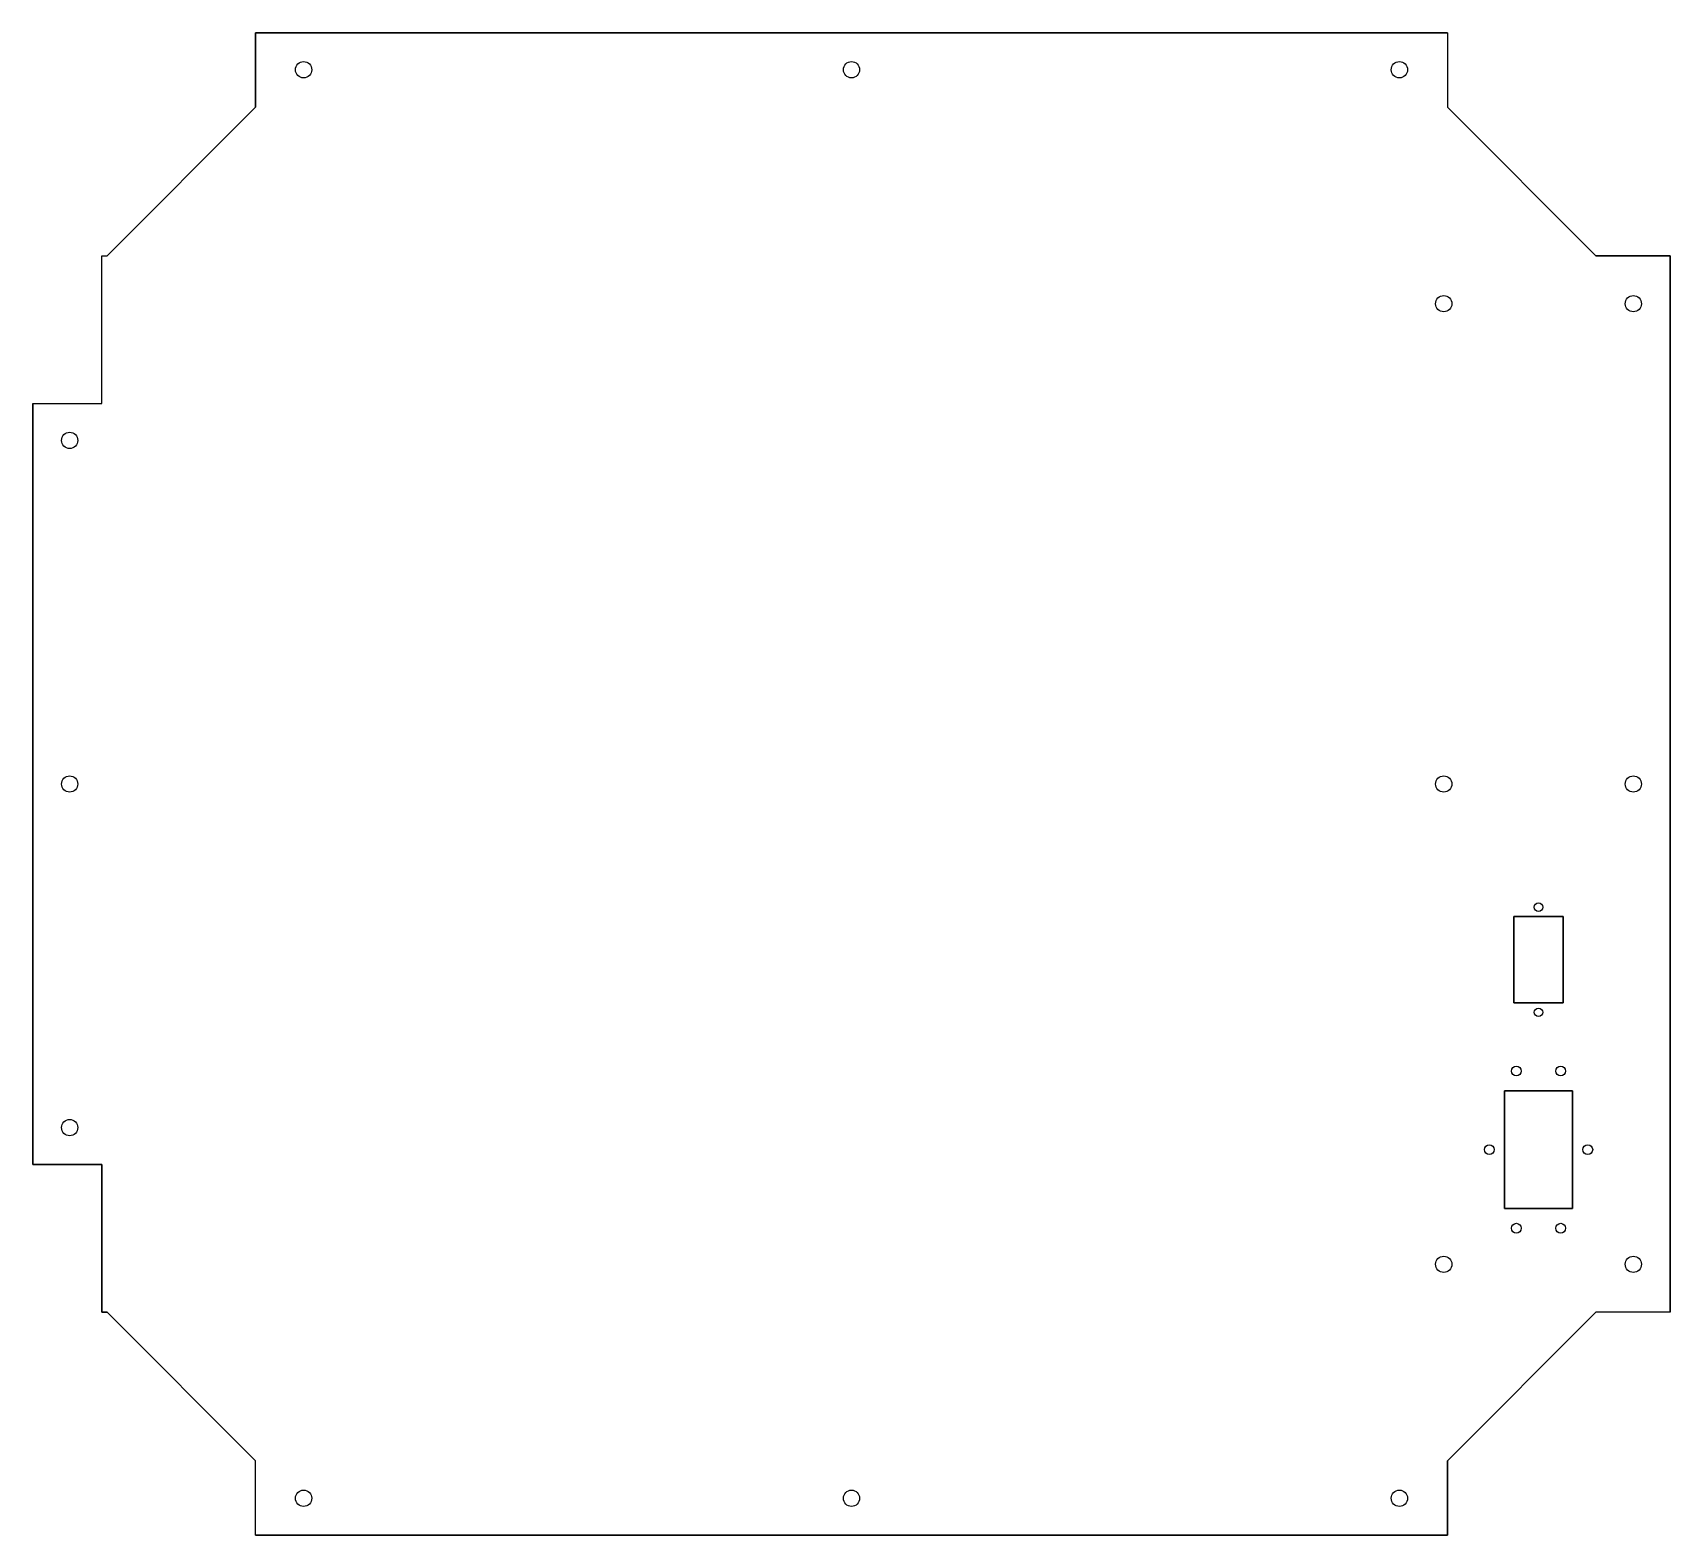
# Model space of a CAD drawing. Extents: x -332 to 332, y -305 to 305.
import ezdxf

# ---------------------------------------------------------------- set-up
doc = ezdxf.new("R2010")
doc.units = 0
doc.layers.add('Body', color=7, linetype='CONTINUOUS')

msp = doc.modelspace()

# ---------------------------------------------------------------- linework, layer by layer
at = {"layer": 'Body'}
for p, q in [((-242, 305), (-242, 274.797)), ((242, 305), (-242, 305)), ((-242, 305, -4), (242, 305, -4)), ((-242, 274.797, -4), (-242, 305, -4)), ((-242, 305), (-242, 274.797)), ((-242, 305), (-242, 305, -4)), ((-242, 274.797, -4), (-242, 305, -4)), ((242, 305), (-242, 305)), ((-242, 305, -4), (242, 305, -4)), ((-242, 305), (-242, 305, -4)), ((242, 305), (242, 274.797)), ((242, 305, -4), (242, 274.797, -4)), ((242, 305), (242, 305, -4)), ((242, 305), (242, 274.797)), ((242, 305, -4), (242, 274.797, -4)), ((242, 305), (242, 305, -4)), ((-225.8, 290), (-225.8, 290, -4)), ((-225.8, 290), (-225.8, 290, -4)), ((-3.3, 290), (-3.3, 290, -4)), ((-3.3, 290), (-3.3, 290, -4)), ((219.2, 290), (219.2, 290, -4)), ((219.2, 290), (219.2, 290, -4)), ((-302.297, 214.5), (-242, 274.797)), ((-302.297, 214.5, -4), (-242, 274.797, -4)), ((-302.297, 214.5), (-242, 274.797)), ((-302.297, 214.5, -4), (-242, 274.797, -4)), ((-242, 274.797), (-242, 274.797, -4)), ((-242, 274.797), (-242, 274.797, -4)), ((302.297, 214.5), (242, 274.797)), ((242, 274.797, -4), (302.297, 214.5, -4)), ((242, 274.797), (242, 274.797, -4)), ((302.297, 214.5), (242, 274.797)), ((242, 274.797, -4), (302.297, 214.5, -4)), ((242, 274.797), (242, 274.797, -4)), ((-304.5, 154.5), (-304.5, 214.5)), ((-304.5, 214.5), (-302.297, 214.5)), ((-304.5, 154.5, -4), (-304.5, 214.5, -4)), ((-304.5, 214.5, -4), (-302.297, 214.5, -4)), ((-304.5, 154.5), (-304.5, 214.5)), ((-304.5, 214.5), (-304.5, 214.5, -4)), ((-304.5, 154.5, -4), (-304.5, 214.5, -4)), ((-304.5, 214.5), (-302.297, 214.5)), ((-304.5, 214.5, -4), (-302.297, 214.5, -4)), ((-304.5, 214.5), (-304.5, 214.5, -4)), ((-302.297, 214.5), (-302.297, 214.5, -4)), ((-302.297, 214.5), (-302.297, 214.5, -4)), ((332.5, 214.5), (302.297, 214.5)), ((302.297, 214.5, -4), (332.5, 214.5, -4)), ((302.297, 214.5), (302.297, 214.5, -4)), ((332.5, 214.5), (302.297, 214.5)), ((302.297, 214.5, -4), (332.5, 214.5, -4)), ((302.297, 214.5), (302.297, 214.5, -4)), ((332.5, -214.5), (332.5, 214.5)), ((332.5, 214.5, -4), (332.5, -214.5, -4)), ((332.5, 214.5), (332.5, 214.5, -4)), ((332.5, -214.5), (332.5, 214.5)), ((332.5, 214.5, -4), (332.5, -214.5, -4)), ((332.5, 214.5), (332.5, 214.5, -4)), ((237.2, 195), (237.2, 195, -4)), ((237.2, 195), (237.2, 195, -4)), ((314.2, 195), (314.2, 195, -4)), ((314.2, 195), (314.2, 195, -4)), ((-332.5, 154.5), (-304.5, 154.5)), ((-332.5, 154.5), (-332.5, -154.5)), ((-332.5, -154.5, -4), (-332.5, 154.5, -4)), ((-332.5, 154.5, -4), (-304.5, 154.5, -4)), ((-332.5, 154.5), (-304.5, 154.5)), ((-332.5, 154.5, -4), (-304.5, 154.5, -4)), ((-332.5, 154.5), (-332.5, 154.5, -4)), ((-332.5, 154.5), (-332.5, -154.5)), ((-332.5, 154.5), (-332.5, 154.5, -4)), ((-332.5, -154.5, -4), (-332.5, 154.5, -4)), ((-304.5, 154.5), (-304.5, 154.5, -4)), ((-304.5, 154.5), (-304.5, 154.5, -4)), ((-320.8, 139.5), (-320.8, 139.5, -4)), ((-320.8, 139.5), (-320.8, 139.5, -4)), ((-320.8, 0), (-320.8, 0, -4)), ((-320.8, 0), (-320.8, 0, -4)), ((237.2, 0), (237.2, 0, -4)), ((237.2, 0), (237.2, 0, -4)), ((314.2, 0), (314.2, 0, -4)), ((314.2, 0), (314.2, 0, -4)), ((277.3, -50), (277.3, -50, -4)), ((277.3, -50), (277.3, -50, -4)), ((269, -88.85), (269, -53.85)), ((269, -53.85), (289, -53.85)), ((269, -53.85, -4), (269, -88.85, -4)), ((289, -53.85, -4), (269, -53.85, -4)), ((269, -88.85), (269, -53.85)), ((269, -53.85, -4), (269, -88.85, -4)), ((269, -53.85), (269, -53.85, -4)), ((269, -53.85), (289, -53.85)), ((269, -53.85), (269, -53.85, -4)), ((289, -53.85, -4), (269, -53.85, -4)), ((289, -53.85), (289, -88.85)), ((289, -88.85, -4), (289, -53.85, -4)), ((289, -53.85), (289, -88.85)), ((289, -53.85), (289, -53.85, -4)), ((289, -88.85, -4), (289, -53.85, -4)), ((289, -53.85), (289, -53.85, -4)), ((289, -88.85), (269, -88.85)), ((269, -88.85, -4), (289, -88.85, -4)), ((289, -88.85), (269, -88.85)), ((269, -88.85, -4), (289, -88.85, -4)), ((269, -88.85), (269, -88.85, -4)), ((269, -88.85), (269, -88.85, -4)), ((277.3, -92.7), (277.3, -92.7, -4)), ((277.3, -92.7), (277.3, -92.7, -4)), ((289, -88.85), (289, -88.85, -4)), ((289, -88.85), (289, -88.85, -4)), ((272, -116.55), (272, -116.55, -4)), ((272, -116.55), (272, -116.55, -4)), ((290, -116.55), (290, -116.55, -4)), ((290, -116.55), (290, -116.55, -4)), ((292.75, -124.55), (265.25, -124.55)), ((265.25, -124.55), (265.25, -125.35)), ((265.25, -125.35, -4), (265.25, -124.55, -4)), ((265.25, -124.55, -4), (292.75, -124.55, -4)), ((292.75, -124.55), (265.25, -124.55)), ((265.25, -124.55), (265.25, -124.55, -4)), ((265.25, -124.55, -4), (292.75, -124.55, -4)), ((265.25, -124.55), (265.25, -125.35)), ((265.25, -125.35, -4), (265.25, -124.55, -4)), ((265.25, -124.55), (265.25, -124.55, -4)), ((265.25, -172.35), (265.25, -125.35)), ((265.25, -125.35, -4), (265.25, -172.35, -4)), ((265.25, -172.35), (265.25, -125.35)), ((265.25, -125.35, -4), (265.25, -172.35, -4)), ((265.25, -125.35), (265.25, -125.35, -4)), ((265.25, -125.35), (265.25, -125.35, -4)), ((292.75, -125.35), (292.75, -124.55)), ((292.75, -124.55, -4), (292.75, -125.35, -4)), ((292.75, -125.35), (292.75, -124.55)), ((292.75, -124.55), (292.75, -124.55, -4)), ((292.75, -124.55, -4), (292.75, -125.35, -4)), ((292.75, -124.55), (292.75, -124.55, -4)), ((292.75, -125.35), (292.75, -172.35)), ((292.75, -172.35, -4), (292.75, -125.35, -4)), ((292.75, -125.35), (292.75, -172.35)), ((292.75, -125.35), (292.75, -125.35, -4)), ((292.75, -172.35, -4), (292.75, -125.35, -4)), ((292.75, -125.35), (292.75, -125.35, -4)), ((-320.8, -139.5), (-320.8, -139.5, -4)), ((-320.8, -139.5), (-320.8, -139.5, -4)), ((261, -148.45), (261, -148.45, -4)), ((261, -148.45), (261, -148.45, -4)), ((301, -148.45), (301, -148.45, -4)), ((301, -148.45), (301, -148.45, -4)), ((-332.5, -154.5), (-304.5, -154.5)), ((-304.5, -154.5, -4), (-332.5, -154.5, -4)), ((-332.5, -154.5), (-332.5, -154.5, -4)), ((-332.5, -154.5), (-304.5, -154.5)), ((-332.5, -154.5), (-332.5, -154.5, -4)), ((-304.5, -154.5, -4), (-332.5, -154.5, -4)), ((-304.5, -154.5), (-304.5, -214.5)), ((-304.5, -214.5, -4), (-304.5, -154.5, -4)), ((-304.5, -154.5), (-304.5, -154.5, -4)), ((-304.5, -154.5), (-304.5, -214.5)), ((-304.5, -154.5), (-304.5, -154.5, -4)), ((-304.5, -214.5, -4), (-304.5, -154.5, -4)), ((292.75, -172.35), (265.25, -172.35)), ((265.25, -172.35, -4), (292.75, -172.35, -4)), ((292.75, -172.35), (265.25, -172.35)), ((265.25, -172.35, -4), (292.75, -172.35, -4)), ((265.25, -172.35), (265.25, -172.35, -4)), ((265.25, -172.35), (265.25, -172.35, -4)), ((292.75, -172.35), (292.75, -172.35, -4)), ((292.75, -172.35), (292.75, -172.35, -4)), ((272, -180.35), (272, -180.35, -4)), ((272, -180.35), (272, -180.35, -4)), ((290, -180.35), (290, -180.35, -4)), ((290, -180.35), (290, -180.35, -4)), ((237.2, -195), (237.2, -195, -4)), ((237.2, -195), (237.2, -195, -4)), ((314.2, -195), (314.2, -195, -4)), ((314.2, -195), (314.2, -195, -4)), ((-304.5, -214.5), (-302.297, -214.5)), ((-304.5, -214.5), (-302.297, -214.5)), ((-304.5, -214.5), (-304.5, -214.5, -4)), ((-302.297, -214.5, -4), (-304.5, -214.5, -4)), ((-302.297, -214.5, -4), (-304.5, -214.5, -4)), ((-304.5, -214.5), (-304.5, -214.5, -4)), ((-302.297, -214.5), (-242, -274.797)), ((-302.297, -214.5), (-302.297, -214.5, -4)), ((-242, -274.797, -4), (-302.297, -214.5, -4)), ((-302.297, -214.5), (-242, -274.797)), ((-302.297, -214.5), (-302.297, -214.5, -4)), ((-242, -274.797, -4), (-302.297, -214.5, -4)), ((302.297, -214.5), (242, -274.797)), ((302.297, -214.5, -4), (242, -274.797, -4)), ((302.297, -214.5), (242, -274.797)), ((302.297, -214.5, -4), (242, -274.797, -4)), ((332.5, -214.5), (302.297, -214.5)), ((332.5, -214.5, -4), (302.297, -214.5, -4)), ((302.297, -214.5), (302.297, -214.5, -4)), ((332.5, -214.5), (302.297, -214.5)), ((302.297, -214.5), (302.297, -214.5, -4)), ((332.5, -214.5, -4), (302.297, -214.5, -4)), ((332.5, -214.5), (332.5, -214.5, -4)), ((332.5, -214.5), (332.5, -214.5, -4)), ((-242, -274.797), (-242, -274.797, -4)), ((-242, -305), (-242, -274.797)), ((-242, -305, -4), (-242, -274.797, -4)), ((-242, -305), (-242, -274.797)), ((-242, -274.797), (-242, -274.797, -4)), ((-242, -305, -4), (-242, -274.797, -4)), ((242, -305), (242, -274.797)), ((242, -274.797, -4), (242, -305, -4)), ((242, -305), (242, -274.797)), ((242, -274.797, -4), (242, -305, -4)), ((242, -274.797), (242, -274.797, -4)), ((242, -274.797), (242, -274.797, -4)), ((-225.8, -290), (-225.8, -290, -4)), ((-225.8, -290), (-225.8, -290, -4)), ((-3.3, -290), (-3.3, -290, -4)), ((-3.3, -290), (-3.3, -290, -4)), ((219.2, -290), (219.2, -290, -4)), ((219.2, -290), (219.2, -290, -4)), ((-242, -305), (242, -305)), ((242, -305, -4), (-242, -305, -4)), ((-242, -305), (-242, -305, -4)), ((-242, -305), (242, -305)), ((-242, -305), (-242, -305, -4)), ((242, -305, -4), (-242, -305, -4)), ((242, -305), (242, -305, -4)), ((242, -305), (242, -305, -4))]:
    msp.add_line(p, q, dxfattribs=at)
for centre, radius in [((-222.5, 290), 3.3), ((-222.5, 290), 3.3), ((-222.5, 290), 3.3), ((-222.5, 290), 3.3), ((0, 290), 3.3), ((0, 290), 3.3), ((0, 290), 3.3), ((0, 290), 3.3), ((222.5, 290), 3.3), ((222.5, 290), 3.3), ((222.5, 290), 3.3), ((222.5, 290), 3.3), ((240.5, 195), 3.3), ((240.5, 195), 3.3), ((240.5, 195), 3.3), ((240.5, 195), 3.3), ((317.5, 195), 3.3), ((317.5, 195), 3.3), ((317.5, 195), 3.3), ((317.5, 195), 3.3), ((-317.5, 139.5), 3.3), ((-317.5, 139.5), 3.3), ((-317.5, 139.5), 3.3), ((-317.5, 139.5), 3.3), ((-317.5, 0), 3.3), ((-317.5, 0), 3.3), ((-317.5, 0), 3.3), ((-317.5, 0), 3.3), ((240.5, 0), 3.3), ((240.5, 0), 3.3), ((240.5, 0), 3.3), ((240.5, 0), 3.3), ((317.5, 0), 3.3), ((317.5, 0), 3.3), ((317.5, 0), 3.3), ((317.5, 0), 3.3), ((279, -50), 1.7), ((279, -50), 1.7), ((279, -50), 1.7), ((279, -50), 1.7), ((279, -92.7), 1.7), ((279, -92.7), 1.7), ((279, -92.7), 1.7), ((279, -92.7), 1.7), ((270, -116.55), 2), ((270, -116.55), 2), ((270, -116.55), 2), ((270, -116.55), 2), ((288, -116.55), 2), ((288, -116.55), 2), ((288, -116.55), 2), ((288, -116.55), 2), ((-317.5, -139.5), 3.3), ((-317.5, -139.5), 3.3), ((-317.5, -139.5), 3.3), ((-317.5, -139.5), 3.3), ((259, -148.45), 2), ((259, -148.45), 2), ((259, -148.45), 2), ((259, -148.45), 2), ((299, -148.45), 2), ((299, -148.45), 2), ((299, -148.45), 2), ((299, -148.45), 2), ((270, -180.35), 2), ((270, -180.35), 2), ((270, -180.35), 2), ((270, -180.35), 2), ((288, -180.35), 2), ((288, -180.35), 2), ((288, -180.35), 2), ((288, -180.35), 2), ((240.5, -195), 3.3), ((240.5, -195), 3.3), ((240.5, -195), 3.3), ((240.5, -195), 3.3), ((317.5, -195), 3.3), ((317.5, -195), 3.3), ((317.5, -195), 3.3), ((317.5, -195), 3.3), ((-222.5, -290), 3.3), ((-222.5, -290), 3.3), ((-222.5, -290), 3.3), ((-222.5, -290), 3.3), ((0, -290), 3.3), ((0, -290), 3.3), ((0, -290), 3.3), ((0, -290), 3.3), ((222.5, -290), 3.3), ((222.5, -290), 3.3), ((222.5, -290), 3.3), ((222.5, -290), 3.3)]:
    msp.add_circle(centre, radius, dxfattribs=at)

doc.saveas('drawing.dxf')
